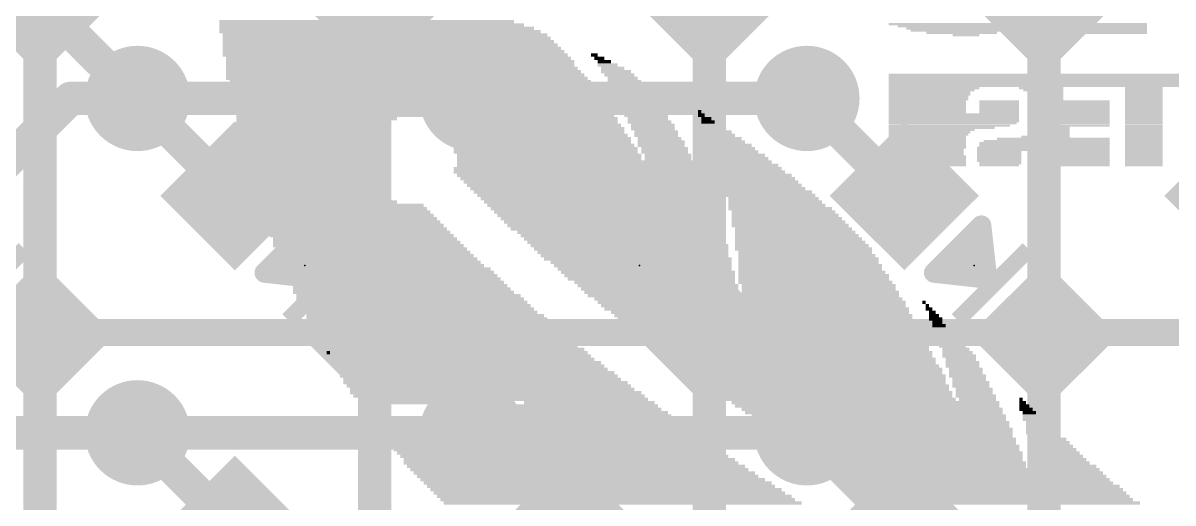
# Model space of a CAD drawing. Extents: x -6.7 to 59.9, y -5.3 to 30.3.
# Drawn here: x 20.47 to 29.19, y 9.88 to 13.53 of the extents above; entities that cross this region are included whole.
import ezdxf

# ---------------------------------------------------------------- set-up
doc = ezdxf.new("R2010")
doc.units = 0
for name, color, linetype in [('1', 12, 'CONTINUOUS'), ('16', 132, 'CONTINUOUS'), ('18', 110, 'CONTINUOUS'), ('21', 40, 'CONTINUOUS'), ('22', 6, 'CONTINUOUS'), ('23', 40, 'CONTINUOUS')]:
    doc.layers.add(name, color=color, linetype=linetype)

# ---------------------------------------------------------------- blocks, each defined once
blk = doc.blocks.new('RECT')
blk.add_solid([(-0.5, -0.5), (0.5, -0.5), (-0.5, 0.5), (0.5, 0.5)])
blk = doc.blocks.new('ROUNDV')
at = {"const_width": 0.5}
blk.add_lwpolyline([(0, -0.25, 1), (0, 0.25, 1), (0, -0.25)], format="xyb", dxfattribs=at)

msp = doc.modelspace()

# ---------------------------------------------------------------- linework, layer by layer
at = {"layer": '1', "const_width": 0.254}
for points in [[(20.5963, 13.6937), (20.5963, 11.1537)], [(20.5963, 13.6937), (21.336, 12.954)], [(23.1363, 11.1537), (23.1363, 13.6937)], [(25.6763, 11.1537), (25.6763, 13.6937)], [(28.2163, 13.6937), (28.2163, 11.1537)], [(22.0757, 12.2143), (21.336, 12.954)], [(24.6157, 12.2143), (23.876, 12.954)], [(26.416, 12.954), (27.1557, 12.2143)], [(20.5963, 11.1537), (20.5963, 8.6137)], [(23.1363, 8.6137), (23.1363, 11.1537)], [(25.6763, 8.6137), (25.6763, 11.1537)], [(28.2163, 11.1537), (28.2163, 8.6137)], [(22.0757, 9.6743), (21.336, 10.414)], [(24.6157, 9.6743), (23.876, 10.414)], [(26.416, 10.414), (27.1557, 9.6743)]]:
    msp.add_lwpolyline(points, dxfattribs=at)
at = {"layer": '1', "const_width": 0.127}
for points in [[(21.3809, 12.9989, 1), (21.2911, 12.9091)], [(21.2911, 12.9091, 1), (21.3809, 12.9989)], [(23.9209, 12.9989, 1), (23.8311, 12.9091)], [(26.4609, 12.9989, 1), (26.3711, 12.9091)], [(22.0308, 12.1694, 1), (22.1206, 12.2592)], [(24.5708, 12.1694, 1), (24.6606, 12.2592)], [(27.1108, 12.1694, 1), (27.2006, 12.2592)], [(20.6598, 11.1537, 1), (20.5328, 11.1537)], [(23.1998, 11.1537, 1), (23.0728, 11.1537)], [(25.7398, 11.1537, 1), (25.6128, 11.1537)], [(28.2798, 11.1537, 1), (28.1528, 11.1537)], [(20.5328, 11.1537, 1), (20.6598, 11.1537)], [(23.0728, 11.1537, 1), (23.1998, 11.1537)], [(25.6128, 11.1537, 1), (25.7398, 11.1537)], [(28.1528, 11.1537, 1), (28.2798, 11.1537)], [(21.3809, 10.4589, 1), (21.2911, 10.3691)], [(23.9209, 10.4589, 1), (23.8311, 10.3691)], [(26.4609, 10.4589, 1), (26.3711, 10.3691)]]:
    msp.add_lwpolyline(points, format="xyb", dxfattribs=at)
at = {"layer": '16'}
for points, const_width in [([(19.558, 11.684), (20.828, 12.954)], 0.254), ([(20.828, 12.954), (21.336, 12.954)], 0.254), ([(21.336, 12.954), (23.876, 12.954)], 0.254), ([(23.876, 12.954), (26.416, 12.954)], 0.254), ([(31.115, 11.176), (18.034, 11.176)], 0.2032), ([(18.796, 10.414), (21.336, 10.414)], 0.254), ([(21.336, 10.414), (23.876, 10.414)], 0.254), ([(23.876, 10.414), (26.416, 10.414)], 0.254)]:
    msp.add_lwpolyline(points, dxfattribs=dict(at, const_width=const_width))
at = {"layer": '16', "const_width": 0.127}
for points in [[(20.828, 13.0175, 1), (20.828, 12.8905)], [(20.8729, 12.9091, 1), (20.7831, 12.9989)], [(21.336, 13.0175, 1), (21.336, 12.8905)], [(21.336, 12.8905, 1), (21.336, 13.0175)], [(23.876, 13.0175, 1), (23.876, 12.8905)], [(23.876, 12.8905, 1), (23.876, 13.0175)], [(26.416, 12.8905, 1), (26.416, 13.0175)], [(21.336, 10.4775, 1), (21.336, 10.3505)], [(21.336, 10.3505, 1), (21.336, 10.4775)], [(23.876, 10.4775, 1), (23.876, 10.3505)], [(23.876, 10.3505, 1), (23.876, 10.4775)], [(26.416, 10.3505, 1), (26.416, 10.4775)]]:
    msp.add_lwpolyline(points, format="xyb", dxfattribs=at)
at = {"layer": '21', "const_width": 0.1524}
for points in [[(22.6599, 11.9893), (22.3007, 11.6301)], [(22.7048, 11.5852), (22.6599, 11.9893)], [(25.1999, 11.9893), (24.8407, 11.6301)], [(25.2448, 11.5852), (25.1999, 11.9893)], [(27.7399, 11.9893), (27.3807, 11.6301)], [(27.7848, 11.5852), (27.7399, 11.9893)], [(22.5578, 11.8872), (22.6712, 11.8872)], [(25.0978, 11.8872), (25.2112, 11.8872)], [(27.6378, 11.8872), (27.7512, 11.8872)], [(22.4054, 11.7348), (22.6882, 11.7348)], [(24.9454, 11.7348), (25.2282, 11.7348)], [(27.4854, 11.7348), (27.7682, 11.7348)], [(22.3007, 11.6301), (22.7048, 11.5852)], [(24.8407, 11.6301), (25.2448, 11.5852)], [(27.3807, 11.6301), (27.7848, 11.5852)]]:
    msp.add_lwpolyline(points, dxfattribs=at)
at = {"layer": '21', "const_width": 0.0762}
for points in [[(22.6977, 11.9935, 1), (22.622, 11.9851)], [(22.6868, 11.9624, 1), (22.6329, 12.0163)], [(25.2377, 11.9935, 1), (25.162, 11.9851)], [(25.2268, 11.9624, 1), (25.1729, 12.0163)], [(27.7777, 11.9935, 1), (27.702, 11.9851)], [(27.7668, 11.9624, 1), (27.7129, 12.0163)], [(22.5578, 11.9253, 1), (22.5578, 11.8491)], [(22.6712, 11.8491, 1), (22.6712, 11.9253)], [(25.0978, 11.9253, 1), (25.0978, 11.8491)], [(25.2112, 11.8491, 1), (25.2112, 11.9253)], [(27.6378, 11.9253, 1), (27.6378, 11.8491)], [(27.7512, 11.8491, 1), (27.7512, 11.9253)], [(22.4054, 11.7729, 1), (22.4054, 11.6967)], [(22.6882, 11.6967, 1), (22.6882, 11.7729)], [(24.9454, 11.7729, 1), (24.9454, 11.6967)], [(25.2282, 11.6967, 1), (25.2282, 11.7729)], [(27.4854, 11.7729, 1), (27.4854, 11.6967)], [(27.7682, 11.6967, 1), (27.7682, 11.7729)], [(22.2737, 11.6571, 1), (22.3276, 11.6032)], [(22.3049, 11.668, 1), (22.2965, 11.5922)], [(24.8137, 11.6571, 1), (24.8676, 11.6032)], [(24.8449, 11.668, 1), (24.8365, 11.5922)], [(27.3537, 11.6571, 1), (27.4076, 11.6032)], [(27.3849, 11.668, 1), (27.3765, 11.5922)], [(22.6669, 11.581, 1), (22.7426, 11.5894)], [(22.7006, 11.5473, 1), (22.709, 11.6231)], [(25.2069, 11.581, 1), (25.2826, 11.5894)], [(25.2406, 11.5473, 1), (25.249, 11.6231)], [(27.7469, 11.581, 1), (27.8226, 11.5894)], [(27.7806, 11.5473, 1), (27.789, 11.6231)]]:
    msp.add_lwpolyline(points, format="xyb", dxfattribs=at)
at = {"layer": '23'}
for p in [(22.606, 11.684), (25.146, 11.684), (27.686, 11.684)]:
    msp.add_point(p, dxfattribs=at)

# ---------------------------------------------------------------- block references
at = {"layer": '1', "xscale": 0.8, "yscale": 0.8}
for p, rotation in [((20.5963, 13.6937), 225), ((23.1363, 13.6937), 225), ((25.6763, 13.6937), 225), ((28.2163, 13.6937), 225), ((22.0757, 12.2143), 225), ((24.6157, 12.2143), 225), ((27.1557, 12.2143), 225), ((29.6957, 12.2143), 45), ((20.5963, 11.1537), 225), ((23.1363, 11.1537), 225), ((25.6763, 11.1537), 225), ((28.2163, 11.1537), 225), ((22.0757, 9.6743), 225), ((24.6157, 9.6743), 225), ((27.1557, 9.6743), 225), ((29.6957, 9.6743), 45)]:
    msp.add_blockref('RECT', p, dxfattribs=dict(at, rotation=rotation))
at = {"layer": '18', "xscale": 0.8001, "yscale": 0.8001}
for p in [(21.336, 12.954), (21.336, 12.954), (23.876, 12.954), (23.876, 12.954), (26.416, 12.954), (26.416, 12.954), (21.336, 10.414), (21.336, 10.414), (23.876, 10.414), (23.876, 10.414), (26.416, 10.414), (26.416, 10.414)]:
    msp.add_blockref('ROUNDV', p, dxfattribs=at)
at = {"layer": '21', "xscale": 0.762, "yscale": 0.127, "rotation": 225}
for p in [(20.2097, 11.5403), (22.7497, 11.5403), (25.2897, 11.5403), (27.8297, 11.5403)]:
    msp.add_blockref('RECT', p, dxfattribs=at)
at = {"layer": '22', "rotation": 180}
for p, xscale, yscale in [((23.0759, 13.5382), 2.2352, 0.0254), ((23.114, 13.5128), 2.3114, 0.0254), ((23.1521, 13.4874), 2.3876, 0.0254), ((23.1775, 13.462), 2.4384, 0.0254), ((23.2156, 13.4366), 2.4638, 0.0254), ((27.5232, 13.5189), 0.9723, 0.0168), ((27.54, 13.5022), 0.8717, 0.0167), ((27.5567, 13.4854), 0.7712, 0.0168), ((27.5568, 13.4686), 0.7041, 0.0168), ((27.5903, 13.4519), 0.5365, 0.0167), ((27.6238, 13.4351), 0.2012, 0.0168), ((28.6799, 13.5189), 0.637, 0.0168), ((28.6799, 13.5022), 0.637, 0.0167), ((28.6799, 13.4854), 0.637, 0.0168), ((28.6799, 13.4686), 0.637, 0.0168), ((28.6799, 13.4519), 0.637, 0.0167), ((23.2283, 13.4112), 2.4892, 0.0254), ((23.241, 13.3858), 2.5146, 0.0254), ((23.2537, 13.3604), 2.54, 0.0254), ((23.2664, 13.335), 2.5654, 0.0254), ((23.2791, 13.3096), 2.5908, 0.0254), ((23.2918, 13.2842), 2.6162, 0.0254), ((23.3172, 13.2588), 2.6162, 0.0254), ((24.8031, 13.2842), 0.0508, 0.0254), ((24.8412, 13.2588), 0.0762, 0.0254), ((23.3299, 13.2334), 2.6416, 0.0254), ((23.3299, 13.208), 2.6416, 0.0254), ((23.3426, 13.1826), 2.667, 0.0254), ((24.8793, 13.2334), 0.1016, 0.0254), ((24.9047, 13.208), 0.1524, 0.0254), ((24.9428, 13.1826), 0.1778, 0.0254), ((23.3553, 13.1572), 2.6924, 0.0254), ((23.368, 13.1318), 2.7178, 0.0254), ((23.3807, 13.1064), 2.7432, 0.0254), ((23.4061, 13.081), 2.7432, 0.0254), ((24.9682, 13.1572), 0.2286, 0.0254), ((24.9936, 13.1318), 0.2286, 0.0254), ((25.019, 13.1064), 0.2286, 0.0254), ((25.0317, 13.081), 0.254, 0.0254), ((34.036, 13.1333), 13.998, 0.0168), ((34.036, 13.1166), 13.998, 0.0167), ((34.036, 13.0998), 13.998, 0.0168), ((34.036, 13.0831), 13.998, 0.0167), ((23.4061, 13.0556), 2.7432, 0.0254), ((23.4188, 13.0302), 2.7686, 0.0254), ((23.4315, 13.0048), 2.794, 0.0254), ((25.0571, 13.0556), 0.254, 0.0254), ((25.0698, 13.0302), 0.2794, 0.0254), ((25.0952, 13.0048), 0.2794, 0.0254), ((34.036, 13.0663), 13.998, 0.0168), ((34.036, 13.0495), 13.998, 0.0168), ((27.3807, 13.0328), 0.6874, 0.0167), ((27.3639, 13.016), 0.6538, 0.0168), ((27.3472, 12.9992), 0.6203, 0.0168), ((28.1938, 13.0328), 0.3353, 0.0167), ((28.2105, 13.016), 0.3018, 0.0168), ((28.2273, 12.9992), 0.2682, 0.0168), ((28.9733, 13.0328), 0.285, 0.0167), ((28.9733, 13.016), 0.285, 0.0168), ((28.9733, 12.9992), 0.285, 0.0168), ((23.4442, 12.9794), 2.8194, 0.0254), ((23.4569, 12.954), 2.794, 0.0254), ((23.4696, 12.9286), 2.8194, 0.0254), ((25.0952, 12.9794), 0.2794, 0.0254), ((25.1206, 12.954), 0.2794, 0.0254), ((25.1333, 12.9286), 0.3048, 0.0254), ((27.3304, 12.9322), 0.5868, 0.0167), ((27.3304, 12.9154), 0.5868, 0.0168), ((27.3472, 12.9825), 0.6203, 0.0167), ((27.3388, 12.9657), 0.6035, 0.0168), ((27.3388, 12.9489), 0.6035, 0.0168), ((27.8753, 12.9322), 0.3017, 0.0167), ((27.8753, 12.9154), 0.3017, 0.0168), ((28.2356, 12.9825), 0.2515, 0.0167), ((28.2356, 12.9657), 0.2515, 0.0168), ((28.2356, 12.9489), 0.2515, 0.0168), ((28.4117, 12.9322), 0.6035, 0.0167), ((28.42, 12.9154), 0.5867, 0.0168), ((28.9733, 12.9825), 0.285, 0.0167), ((28.9733, 12.9657), 0.285, 0.0168), ((28.9733, 12.9489), 0.285, 0.0168), ((28.9733, 12.9322), 0.285, 0.0167), ((28.9733, 12.9154), 0.285, 0.0168), ((23.4823, 12.9032), 2.8448, 0.0254), ((23.495, 12.8778), 2.8702, 0.0254), ((23.495, 12.8524), 2.8702, 0.0254), ((23.5204, 12.827), 2.8702, 0.0254), ((25.1587, 12.9032), 0.3048, 0.0254), ((25.1587, 12.8778), 0.3048, 0.0254), ((25.1841, 12.8524), 0.3048, 0.0254), ((25.1968, 12.827), 0.3302, 0.0254), ((25.6032, 12.8524), 0.0254, 0.0254), ((25.6159, 12.827), 0.0508, 0.0254), ((27.3304, 12.8986), 0.5868, 0.0168), ((27.3304, 12.8819), 0.5868, 0.0167), ((27.3304, 12.8651), 0.5868, 0.0168), ((27.3304, 12.8483), 0.5868, 0.0167), ((27.5316, 12.8316), 0.9891, 0.0168), ((27.8753, 12.8986), 0.3017, 0.0168), ((27.8753, 12.8819), 0.3017, 0.0167), ((27.8753, 12.8651), 0.3017, 0.0168), ((27.8753, 12.8483), 0.3017, 0.0167), ((28.42, 12.8986), 0.5867, 0.0168), ((28.42, 12.8819), 0.5867, 0.0167), ((28.42, 12.8651), 0.5867, 0.0168), ((28.42, 12.8483), 0.5867, 0.0167), ((28.42, 12.8316), 0.5867, 0.0168), ((28.9733, 12.8986), 0.285, 0.0168), ((28.9733, 12.8819), 0.285, 0.0167), ((28.9733, 12.8651), 0.285, 0.0168), ((28.9733, 12.8483), 0.285, 0.0167), ((28.9733, 12.8316), 0.285, 0.0168), ((22.6949, 12.8016), 1.2192, 0.0254), ((22.6695, 12.7762), 1.1684, 0.0254), ((22.6568, 12.7508), 1.143, 0.0254), ((24.257, 12.8016), 1.4478, 0.0254), ((24.2824, 12.7762), 1.397, 0.0254), ((24.3078, 12.7508), 1.397, 0.0254), ((25.2095, 12.8016), 0.3048, 0.0254), ((25.2222, 12.7762), 0.3302, 0.0254), ((25.2476, 12.7508), 0.3302, 0.0254), ((25.654, 12.8016), 0.0762, 0.0254), ((25.6667, 12.7762), 0.1016, 0.0254), ((25.6921, 12.7508), 0.1524, 0.0254), ((27.498, 12.7477), 0.922, 0.0167), ((27.5316, 12.8148), 0.9891, 0.0168), ((27.5316, 12.798), 0.9891, 0.0167), ((27.5316, 12.7813), 0.9891, 0.0168), ((27.5232, 12.7645), 0.9723, 0.0168), ((28.4117, 12.7477), 0.6035, 0.0167), ((28.42, 12.8148), 0.5867, 0.0168), ((28.42, 12.798), 0.5867, 0.0167), ((28.42, 12.7813), 0.5867, 0.0168), ((28.42, 12.7645), 0.5867, 0.0168), ((28.9733, 12.8148), 0.285, 0.0168), ((28.9733, 12.798), 0.285, 0.0167), ((28.9733, 12.7813), 0.285, 0.0168), ((28.9733, 12.7645), 0.285, 0.0168), ((28.9733, 12.7477), 0.285, 0.0167), ((22.6441, 12.7254), 1.0668, 0.0254), ((22.6314, 12.7), 1.0414, 0.0254), ((22.6314, 12.6746), 1.0414, 0.0254), ((22.6187, 12.6492), 1.016, 0.0254), ((24.3459, 12.7254), 1.3716, 0.0254), ((24.3459, 12.7), 1.3716, 0.0254), ((24.3713, 12.6746), 1.3716, 0.0254), ((24.3967, 12.6492), 1.3716, 0.0254), ((25.2476, 12.7254), 0.3302, 0.0254), ((25.273, 12.7), 0.3302, 0.0254), ((25.273, 12.6746), 0.3302, 0.0254), ((25.2984, 12.6492), 0.3302, 0.0254), ((25.7175, 12.7254), 0.1524, 0.0254), ((25.7429, 12.7), 0.2032, 0.0254), ((25.7683, 12.6746), 0.2032, 0.0254), ((25.7937, 12.6492), 0.254, 0.0254), ((27.3639, 12.7142), 0.6538, 0.0168), ((27.3304, 12.6639), 0.5868, 0.0167), ((27.3304, 12.6472), 0.5868, 0.0168), ((27.4394, 12.731), 0.8047, 0.0168), ((27.3472, 12.6974), 0.6203, 0.0167), ((27.3388, 12.6807), 0.6035, 0.0168), ((28.2859, 12.6472), 0.8549, 0.0168), ((28.2273, 12.6639), 0.3688, 0.0167), ((28.2524, 12.6974), 0.3185, 0.0167), ((28.2524, 12.6807), 0.3185, 0.0168), ((28.2608, 12.731), 0.3018, 0.0168), ((28.2608, 12.7142), 0.3018, 0.0168), ((28.9733, 12.731), 0.285, 0.0168), ((28.9733, 12.7142), 0.285, 0.0168), ((28.9733, 12.6974), 0.285, 0.0167), ((28.9733, 12.6807), 0.285, 0.0168), ((28.9733, 12.6639), 0.285, 0.0167), ((28.9733, 12.6472), 0.285, 0.0168), ((22.6314, 12.6238), 0.9906, 0.0254), ((22.6187, 12.5984), 0.9652, 0.0254), ((22.6187, 12.573), 0.9652, 0.0254), ((24.3967, 12.6238), 1.3716, 0.0254), ((24.4221, 12.5984), 1.3716, 0.0254), ((24.4348, 12.573), 1.397, 0.0254), ((25.3111, 12.6238), 0.3556, 0.0254), ((25.3111, 12.5984), 0.3556, 0.0254), ((25.3365, 12.573), 0.3556, 0.0254), ((25.8064, 12.6238), 0.2794, 0.0254), ((25.8445, 12.5984), 0.3048, 0.0254), ((25.8572, 12.573), 0.3302, 0.0254), ((27.3304, 12.6304), 0.5868, 0.0168), ((27.3304, 12.6136), 0.5868, 0.0167), ((27.3304, 12.5969), 0.5868, 0.0168), ((27.3304, 12.5801), 0.5868, 0.0168), ((27.322, 12.5633), 0.57, 0.0167), ((28.2105, 12.5801), 1.0058, 0.0168), ((28.2105, 12.5633), 1.0058, 0.0167), ((28.2189, 12.6136), 0.989, 0.0167), ((28.2189, 12.5969), 0.989, 0.0168), ((28.2356, 12.6304), 0.9555, 0.0168), ((28.9733, 12.6304), 0.285, 0.0168), ((28.9733, 12.6136), 0.285, 0.0167), ((28.9733, 12.5969), 0.285, 0.0168), ((28.9733, 12.5801), 0.285, 0.0168), ((28.9733, 12.5633), 0.285, 0.0167), ((22.6187, 12.5476), 0.9652, 0.0254), ((22.6187, 12.5222), 0.9144, 0.0254), ((22.6187, 12.4968), 0.9144, 0.0254), ((22.6187, 12.4714), 0.9144, 0.0254), ((24.4348, 12.5476), 1.397, 0.0254), ((24.4602, 12.5222), 1.397, 0.0254), ((24.4602, 12.4968), 1.397, 0.0254), ((24.6634, 12.4714), 1.8034, 0.0254), ((25.3365, 12.5476), 0.3556, 0.0254), ((25.3619, 12.5222), 0.3556, 0.0254), ((25.3619, 12.4968), 0.3556, 0.0254), ((25.8699, 12.5476), 0.3556, 0.0254), ((25.908, 12.5222), 0.381, 0.0254), ((25.9207, 12.4968), 0.4064, 0.0254), ((25.9461, 12.4714), 0.4064, 0.0254), ((27.322, 12.5466), 0.57, 0.0168), ((27.322, 12.5298), 0.57, 0.0168), ((27.3304, 12.513), 0.5868, 0.0167), ((27.3304, 12.4963), 0.5868, 0.0168), ((27.3304, 12.4795), 0.5868, 0.0168), ((27.8753, 12.5466), 0.3353, 0.0168), ((27.8753, 12.5298), 0.3353, 0.0168), ((27.8753, 12.513), 0.3353, 0.0167), ((27.8753, 12.4963), 0.3353, 0.0168), ((27.8753, 12.4795), 0.3353, 0.0168), ((28.4285, 12.5466), 0.5699, 0.0168), ((28.4285, 12.5298), 0.5699, 0.0168), ((28.4285, 12.513), 0.5699, 0.0167), ((28.4285, 12.4963), 0.5699, 0.0168), ((28.4285, 12.4795), 0.5699, 0.0168), ((28.9733, 12.5466), 0.285, 0.0168), ((28.9733, 12.5298), 0.285, 0.0168), ((28.9733, 12.513), 0.285, 0.0167), ((28.9733, 12.4963), 0.285, 0.0168), ((28.9733, 12.4795), 0.285, 0.0168), ((22.6187, 12.446), 0.9144, 0.0254), ((22.6441, 12.4206), 0.9144, 0.0254), ((22.6441, 12.3952), 0.9144, 0.0254), ((24.6634, 12.4206), 1.8542, 0.0254), ((24.6634, 12.3952), 1.8542, 0.0254), ((24.6634, 12.446), 1.8034, 0.0254), ((25.9715, 12.446), 0.4572, 0.0254), ((25.9842, 12.4206), 0.4826, 0.0254), ((25.9969, 12.3952), 0.508, 0.0254), ((27.3304, 12.4627), 0.5868, 0.0167), ((27.3304, 12.446), 0.5868, 0.0168), ((27.8837, 12.4627), 0.3185, 0.0167), ((27.8753, 12.446), 0.3017, 0.0168), ((28.42, 12.4627), 0.5867, 0.0167), ((28.42, 12.446), 0.5867, 0.0168), ((28.9733, 12.4627), 0.285, 0.0167), ((28.9733, 12.446), 0.285, 0.0168), ((22.6441, 12.3698), 0.9144, 0.0254), ((22.6695, 12.3444), 0.9144, 0.0254), ((22.6695, 12.319), 0.9144, 0.0254), ((22.6822, 12.2936), 0.9398, 0.0254), ((24.6888, 12.3698), 1.8542, 0.0254), ((24.7015, 12.3444), 1.8288, 0.0254), ((24.7269, 12.319), 1.8288, 0.0254), ((24.7396, 12.2936), 1.8034, 0.0254), ((26.035, 12.3698), 0.5334, 0.0254), ((26.0477, 12.3444), 0.5588, 0.0254), ((26.0604, 12.319), 0.5842, 0.0254), ((26.0858, 12.2936), 0.5842, 0.0254), ((22.6949, 12.2682), 0.9144, 0.0254), ((22.7076, 12.2428), 0.9398, 0.0254), ((22.733, 12.2174), 0.9906, 0.0254), ((24.765, 12.2682), 1.8034, 0.0254), ((24.7777, 12.2428), 1.778, 0.0254), ((24.7904, 12.2174), 1.7526, 0.0254), ((26.0985, 12.2682), 0.6096, 0.0254), ((26.1239, 12.2428), 0.6604, 0.0254), ((26.1366, 12.2174), 0.6858, 0.0254), ((22.7457, 12.192), 1.016, 0.0254), ((22.7838, 12.1666), 1.0414, 0.0254), ((22.8854, 12.1412), 1.2446, 0.0254), ((24.8158, 12.192), 1.7526, 0.0254), ((24.8285, 12.1666), 1.7272, 0.0254), ((24.8412, 12.1412), 1.7018, 0.0254), ((26.162, 12.192), 0.6858, 0.0254), ((26.1747, 12.1666), 0.7112, 0.0254), ((26.1874, 12.1412), 0.7366, 0.0254), ((22.8981, 12.1158), 1.27, 0.0254), ((22.9235, 12.0904), 1.27, 0.0254), ((22.9362, 12.065), 1.2954, 0.0254), ((22.9616, 12.0396), 1.2954, 0.0254), ((24.8666, 12.1158), 1.7018, 0.0254), ((24.8793, 12.0904), 1.6764, 0.0254), ((24.9047, 12.065), 1.6764, 0.0254), ((24.9174, 12.0396), 1.651, 0.0254), ((26.2128, 12.1158), 0.7874, 0.0254), ((26.2382, 12.0904), 0.7874, 0.0254), ((26.2509, 12.065), 0.8128, 0.0254), ((26.2636, 12.0396), 0.8382, 0.0254), ((22.9743, 12.0142), 1.3208, 0.0254), ((22.987, 11.9888), 1.3462, 0.0254), ((23.0124, 11.9634), 1.3462, 0.0254), ((24.9301, 12.0142), 1.6256, 0.0254), ((24.9555, 11.9888), 1.6256, 0.0254), ((24.9682, 11.9634), 1.6002, 0.0254), ((26.2763, 12.0142), 0.8636, 0.0254), ((26.289, 11.9888), 0.889, 0.0254), ((26.3144, 11.9634), 0.889, 0.0254), ((23.0251, 11.938), 1.3716, 0.0254), ((23.0378, 11.9126), 1.397, 0.0254), ((23.0632, 11.8872), 1.397, 0.0254), ((23.0759, 11.8618), 1.4224, 0.0254), ((24.9936, 11.938), 1.5494, 0.0254), ((25.019, 11.9126), 1.5494, 0.0254), ((25.0317, 11.8872), 1.524, 0.0254), ((25.0444, 11.8618), 1.4986, 0.0254), ((26.3271, 11.938), 0.9144, 0.0254), ((26.3398, 11.9126), 0.9398, 0.0254), ((26.3525, 11.8872), 0.9652, 0.0254), ((26.3652, 11.8618), 0.9906, 0.0254), ((23.0886, 11.8364), 1.4478, 0.0254), ((23.114, 11.811), 1.4478, 0.0254), ((23.1267, 11.7856), 1.4732, 0.0254), ((25.0698, 11.8364), 1.4986, 0.0254), ((25.0825, 11.811), 1.4732, 0.0254), ((25.0952, 11.7856), 1.4478, 0.0254), ((26.3779, 11.8364), 1.016, 0.0254), ((26.3906, 11.811), 1.0414, 0.0254), ((26.4033, 11.7856), 1.016, 0.0254), ((23.1521, 11.7602), 1.4732, 0.0254), ((23.1648, 11.7348), 1.4986, 0.0254), ((23.1902, 11.7094), 1.4986, 0.0254), ((23.2029, 11.684), 1.524, 0.0254), ((25.1079, 11.7602), 1.4224, 0.0254), ((25.1333, 11.7348), 1.4224, 0.0254), ((25.1587, 11.7094), 1.3716, 0.0254), ((25.1714, 11.684), 1.3462, 0.0254), ((26.416, 11.7602), 1.0414, 0.0254), ((26.4287, 11.7348), 1.0668, 0.0254), ((26.4287, 11.7094), 1.0668, 0.0254), ((26.4414, 11.684), 1.0922, 0.0254), ((23.2283, 11.6586), 1.5748, 0.0254), ((23.2537, 11.6332), 1.5748, 0.0254), ((23.2664, 11.6078), 1.6002, 0.0254), ((25.1841, 11.6586), 1.3208, 0.0254), ((25.2095, 11.6332), 1.3208, 0.0254), ((25.2222, 11.6078), 1.2954, 0.0254), ((26.4414, 11.6586), 1.0922, 0.0254), ((26.4541, 11.6332), 1.1176, 0.0254), ((26.4668, 11.6078), 1.143, 0.0254), ((23.2918, 11.5824), 1.6002, 0.0254), ((23.3045, 11.557), 1.6256, 0.0254), ((23.3299, 11.5316), 1.6256, 0.0254), ((25.2349, 11.5824), 1.27, 0.0254), ((25.2603, 11.557), 1.2192, 0.0254), ((25.2857, 11.5316), 1.2192, 0.0254), ((26.4668, 11.5824), 1.143, 0.0254), ((26.4795, 11.557), 1.1684, 0.0254), ((26.5049, 11.5316), 1.1684, 0.0254), ((23.3426, 11.5062), 1.651, 0.0254), ((23.3553, 11.4808), 1.6764, 0.0254), ((23.3934, 11.4554), 1.7018, 0.0254), ((23.4061, 11.43), 1.7272, 0.0254), ((25.2984, 11.5062), 1.1938, 0.0254), ((25.3111, 11.4808), 1.1684, 0.0254), ((25.9334, 11.4554), 2.3622, 0.0254), ((25.9715, 11.43), 2.3368, 0.0254), ((26.5049, 11.5062), 1.1684, 0.0254), ((26.5176, 11.4808), 1.1938, 0.0254), ((23.4315, 11.4046), 1.7272, 0.0254), ((23.4442, 11.3792), 1.7526, 0.0254), ((23.4696, 11.3538), 1.7526, 0.0254), ((25.9969, 11.4046), 2.3368, 0.0254), ((26.0096, 11.3792), 2.3114, 0.0254), ((26.035, 11.3538), 2.3114, 0.0254), ((27.305, 11.4046), 0.0254, 0.0254), ((27.3304, 11.3792), 0.0254, 0.0254), ((27.3431, 11.3538), 0.0508, 0.0254), ((23.4823, 11.3284), 1.778, 0.0254), ((23.5204, 11.303), 1.8034, 0.0254), ((23.5331, 11.2776), 1.8288, 0.0254), ((23.5585, 11.2522), 1.8288, 0.0254), ((26.0604, 11.3284), 2.2606, 0.0254), ((26.0858, 11.303), 2.2606, 0.0254), ((26.0985, 11.2776), 2.2352, 0.0254), ((26.1239, 11.2522), 2.2352, 0.0254), ((27.3685, 11.3284), 0.0508, 0.0254), ((27.3812, 11.303), 0.0762, 0.0254), ((27.3939, 11.2776), 0.1016, 0.0254), ((27.4066, 11.2522), 0.0762, 0.0254), ((23.5712, 11.2268), 1.8542, 0.0254), ((23.5966, 11.2014), 1.8542, 0.0254), ((23.6347, 11.176), 1.8796, 0.0254), ((26.162, 11.2268), 2.2098, 0.0254), ((26.1747, 11.2014), 2.1844, 0.0254), ((26.2001, 11.176), 2.1844, 0.0254), ((27.4193, 11.2268), 0.1016, 0.0254), ((27.432, 11.2014), 0.127, 0.0254), ((27.4574, 11.176), 0.127, 0.0254), ((23.6474, 11.1506), 1.905, 0.0254), ((23.6982, 11.1252), 1.8542, 0.0254), ((23.7617, 11.0998), 1.778, 0.0254), ((23.8252, 11.0744), 1.7018, 0.0254), ((26.2128, 11.1506), 2.159, 0.0254), ((26.2509, 11.1252), 2.1336, 0.0254), ((26.2636, 11.0998), 2.1082, 0.0254), ((26.289, 11.0744), 2.1082, 0.0254), ((27.4701, 11.1506), 0.1524, 0.0254), ((27.4955, 11.1252), 0.1524, 0.0254), ((27.5082, 11.0998), 0.1778, 0.0254), ((27.5209, 11.0744), 0.2032, 0.0254), ((22.7838, 11.0236), 0.0254, 0.0254), ((23.7744, 10.9982), 2.0066, 0.0254), ((23.9141, 11.049), 1.6256, 0.0254), ((24.0157, 11.0236), 1.4732, 0.0254), ((26.3144, 11.049), 2.0574, 0.0254), ((26.3398, 11.0236), 2.0574, 0.0254), ((26.3525, 10.9982), 2.032, 0.0254), ((27.5463, 11.049), 0.2032, 0.0254), ((27.559, 11.0236), 0.2286, 0.0254), ((27.5717, 10.9982), 0.254, 0.0254), ((23.7998, 10.9728), 2.0066, 0.0254), ((23.8379, 10.9474), 2.032, 0.0254), ((23.8506, 10.922), 2.0574, 0.0254), ((26.3906, 10.9728), 2.0066, 0.0254), ((26.4033, 10.9474), 1.9812, 0.0254), ((26.4287, 10.922), 1.9812, 0.0254), ((27.5844, 10.9728), 0.2286, 0.0254), ((27.5971, 10.9474), 0.254, 0.0254), ((27.5971, 10.922), 0.254, 0.0254), ((23.876, 10.8966), 2.0574, 0.0254), ((23.9141, 10.8712), 2.0828, 0.0254), ((23.9268, 10.8458), 2.1082, 0.0254), ((23.9522, 10.8204), 2.1082, 0.0254), ((26.4668, 10.8966), 1.9558, 0.0254), ((26.4795, 10.8712), 1.9304, 0.0254), ((26.5049, 10.8458), 1.9304, 0.0254), ((26.5303, 10.8204), 1.8796, 0.0254), ((27.6225, 10.8966), 0.254, 0.0254), ((27.6225, 10.8712), 0.254, 0.0254), ((27.6352, 10.8458), 0.2794, 0.0254), ((27.6479, 10.8204), 0.254, 0.0254), ((23.9776, 10.795), 2.159, 0.0254), ((24.003, 10.7696), 2.159, 0.0254), ((24.0284, 10.7442), 2.159, 0.0254), ((26.543, 10.795), 1.8542, 0.0254), ((26.5811, 10.7696), 1.8288, 0.0254), ((26.5938, 10.7442), 1.8034, 0.0254), ((27.6606, 10.795), 0.2794, 0.0254), ((27.6606, 10.7696), 0.2794, 0.0254), ((27.686, 10.7442), 0.2794, 0.0254), ((24.0538, 10.7188), 2.2098, 0.0254), ((24.0792, 10.6934), 2.2098, 0.0254), ((24.13, 10.668), 2.159, 0.0254), ((23.6982, 10.6426), 0.9398, 0.0254), ((24.765, 10.6426), 0.9906, 0.0254), ((26.6192, 10.7188), 1.8034, 0.0254), ((26.6446, 10.6934), 1.7526, 0.0254), ((26.67, 10.668), 1.7526, 0.0254), ((26.8605, 10.6426), 2.032, 0.0254), ((27.686, 10.7188), 0.2794, 0.0254), ((27.6987, 10.6934), 0.3048, 0.0254), ((27.7114, 10.668), 0.2794, 0.0254), ((28.0416, 10.668), 0.0254, 0.0254), ((28.0543, 10.6426), 0.0508, 0.0254), ((24.6761, 10.5664), 1.3716, 0.0254), ((24.7015, 10.5918), 1.2192, 0.0254), ((24.7396, 10.6172), 1.0922, 0.0254), ((26.8732, 10.6172), 2.0066, 0.0254), ((26.9113, 10.5918), 1.9812, 0.0254), ((26.924, 10.5664), 1.9558, 0.0254), ((28.067, 10.6172), 0.0762, 0.0254), ((28.0797, 10.5918), 0.1016, 0.0254), ((28.1051, 10.5664), 0.1016, 0.0254), ((24.3205, 10.4648), 2.3368, 0.0254), ((24.4729, 10.4902), 1.9812, 0.0254), ((24.5491, 10.5156), 1.7272, 0.0254), ((24.6126, 10.541), 1.5494, 0.0254), ((26.9621, 10.541), 1.9304, 0.0254), ((26.9748, 10.5156), 1.905, 0.0254), ((27.0129, 10.4902), 1.8796, 0.0254), ((27.0256, 10.4648), 1.8542, 0.0254), ((28.1178, 10.541), 0.127, 0.0254), ((28.1305, 10.5156), 0.1524, 0.0254), ((28.1559, 10.4902), 0.1524, 0.0254), ((28.1686, 10.4648), 0.1778, 0.0254), ((24.3459, 10.4394), 2.3876, 0.0254), ((24.3713, 10.414), 2.3876, 0.0254), ((24.4094, 10.3886), 2.413, 0.0254), ((27.0637, 10.4394), 1.8288, 0.0254), ((27.0764, 10.414), 1.8034, 0.0254), ((27.1018, 10.3886), 1.7526, 0.0254), ((28.1813, 10.4394), 0.2032, 0.0254), ((28.194, 10.414), 0.2286, 0.0254), ((28.2194, 10.3886), 0.2286, 0.0254), ((24.4348, 10.3632), 2.413, 0.0254), ((24.4475, 10.3378), 2.4384, 0.0254), ((24.4856, 10.3124), 2.4638, 0.0254), ((24.511, 10.287), 2.4638, 0.0254), ((27.1272, 10.3632), 1.7526, 0.0254), ((27.1526, 10.3378), 1.7018, 0.0254), ((27.178, 10.3124), 1.7018, 0.0254), ((27.2034, 10.287), 1.651, 0.0254), ((28.2448, 10.3632), 0.2794, 0.0254), ((28.2575, 10.3378), 0.3048, 0.0254), ((28.2702, 10.3124), 0.3302, 0.0254), ((28.2956, 10.287), 0.3302, 0.0254), ((24.5491, 10.2616), 2.4892, 0.0254), ((24.5745, 10.2362), 2.4892, 0.0254), ((24.6126, 10.2108), 2.5146, 0.0254), ((27.2288, 10.2616), 1.651, 0.0254), ((27.2542, 10.2362), 1.6002, 0.0254), ((27.2796, 10.2108), 1.5494, 0.0254), ((28.3083, 10.2616), 0.3556, 0.0254), ((28.321, 10.2362), 0.381, 0.0254), ((28.3337, 10.2108), 0.4064, 0.0254), ((24.6253, 10.1854), 2.54, 0.0254), ((24.6634, 10.16), 2.5654, 0.0254), ((24.6888, 10.1346), 2.5654, 0.0254), ((27.305, 10.1854), 1.5494, 0.0254), ((27.3304, 10.16), 1.4986, 0.0254), ((27.3558, 10.1346), 1.4986, 0.0254), ((28.3591, 10.1854), 0.4064, 0.0254), ((28.3845, 10.16), 0.4572, 0.0254), ((28.3972, 10.1346), 0.4826, 0.0254), ((24.7269, 10.1092), 2.5908, 0.0254), ((24.7523, 10.0838), 2.5908, 0.0254), ((24.7904, 10.0584), 2.6162, 0.0254), ((24.8285, 10.033), 2.6416, 0.0254), ((27.3812, 10.1092), 1.4478, 0.0254), ((27.4193, 10.0838), 1.4224, 0.0254), ((27.432, 10.0584), 1.397, 0.0254), ((27.4574, 10.033), 1.3462, 0.0254), ((28.4099, 10.1092), 0.508, 0.0254), ((28.4353, 10.0838), 0.508, 0.0254), ((28.448, 10.0584), 0.5334, 0.0254), ((28.4607, 10.033), 0.5588, 0.0254), ((24.8539, 10.0076), 2.6416, 0.0254), ((24.892, 9.9822), 2.667, 0.0254), ((24.9174, 9.9568), 2.667, 0.0254), ((27.4955, 10.0076), 1.3208, 0.0254), ((27.5082, 9.9822), 1.2954, 0.0254), ((27.5463, 9.9568), 1.27, 0.0254), ((28.4861, 10.0076), 0.6096, 0.0254), ((28.5115, 9.9822), 0.6096, 0.0254), ((28.5242, 9.9568), 0.635, 0.0254), ((24.9555, 9.9314), 2.6924, 0.0254), ((24.9809, 9.906), 2.6924, 0.0254), ((25.019, 9.8806), 2.7178, 0.0254), ((27.5717, 9.9314), 1.2192, 0.0254), ((27.5844, 9.906), 1.1938, 0.0254), ((27.9908, 9.8806), 1.905, 0.0254), ((28.5369, 9.9314), 0.6604, 0.0254), ((28.5496, 9.906), 0.6858, 0.0254)]:
    msp.add_blockref('RECT', p, dxfattribs=dict(at, xscale=xscale, yscale=yscale))

doc.saveas('drawing.dxf')
